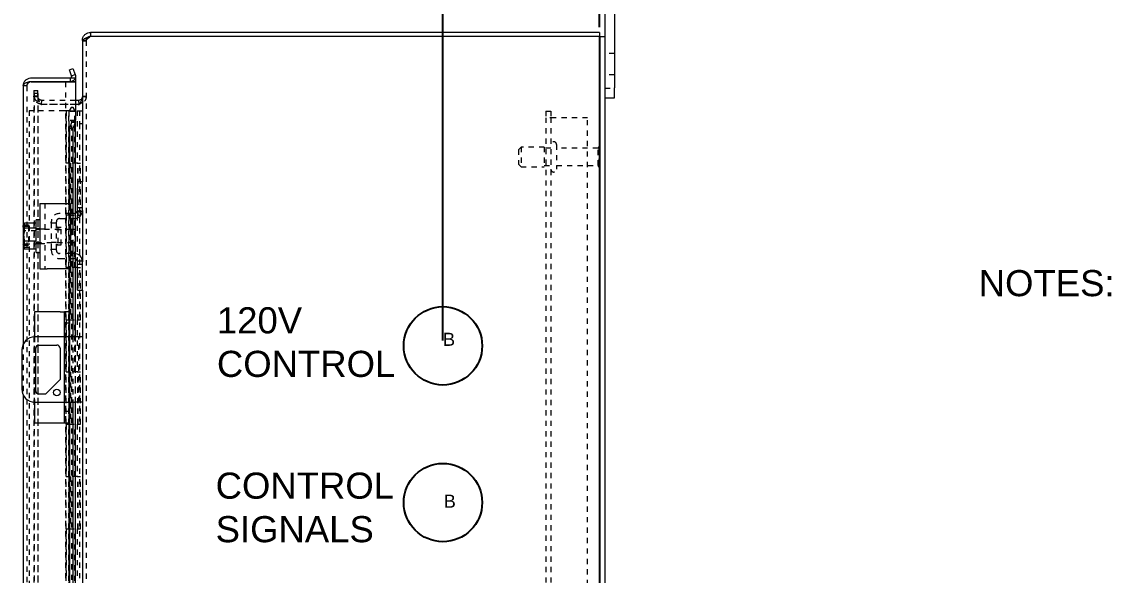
# Model space of a CAD drawing. Header units: inches. Extents: x -1574 to 492, y -294 to 234.
# Drawn here: x -20.36 to 0.5, y 191.25 to 201.84 of the extents above; entities that cross this region are included whole.
import ezdxf

# ---------------------------------------------------------------- set-up
doc = ezdxf.new("R2010")
doc.units = ezdxf.units.IN
doc.header["$MEASUREMENT"] = 0
doc.linetypes.add('HIDDEN', pattern=[0.075, 0.05, -0.025])
for name, color, linetype in [('BODY', 3, 'Continuous'), ('DIMS', 171, 'Continuous'), ('FRONT_DOOR', 1, 'Continuous'), ('HOLES', 8, 'Continuous'), ('PANEL', 150, 'Continuous')]:
    doc.layers.add(name, color=color, linetype=linetype)
doc.styles.get("Standard").update_dxf_attribs({"font": 'ARIAL.TTF'})
doc.dimstyles.get("Standard").update_dxf_attribs({"dimtxt": 0.18, "dimasz": 0.18, "dimexe": 0.18, "dimexo": 0.0625, "dimgap": 0.09, "dimtad": 0, "dimtih": 1, "dimtoh": 1, "dimdec": 4, "dimzin": 0, "dimdsep": 46, "dimtxsty": 'Standard', "dimcen": 0.09, "dimadec": 0, "dimazin": 0, "dimtfac": 1, "dimtdec": 4, "dimtofl": 0, "dimtmove": 0, "dimatfit": 3, "dimfxl": 0, "dimtolj": 1, "dimtzin": 0, "dimarcsym": 0})

# ---------------------------------------------------------------- blocks, each defined once
blk = doc.blocks.new('*D37')
at = {"layer": 'Defpoints', "color": 0, "transparency": 16777216}
for p in [(-12.294, 203.017), (-9.299, 201.639), (-12.294, 195.639)]:
    blk.add_point(p, dxfattribs=at)
at = {"layer": 'DIMS', "color": 0, "lineweight": -2, "transparency": 16777216}
for p, q in [((-12.294, 195.739), (-12.294, 203.267)), ((-9.299, 201.739), (-9.299, 203.267)), ((-9.611, 203.017), (-11.982, 203.017))]:
    blk.add_line(p, q, dxfattribs=at)
at = {"layer": 'DIMS', "color": 0, "transparency": 16777216}
for points in [[(-11.982, 203.069), (-11.982, 202.965), (-12.294, 203.017)], [(-9.611, 203.069), (-9.611, 202.965), (-9.299, 203.017)]]:
    blk.add_solid(points, dxfattribs=at)
at = {"layer": 'DIMS', "color": 0, "transparency": 16777216, "insert": (-10.796, 203.444), "char_height": 0.6, "attachment_point": 5}
blk.add_mtext('\\A1;3.00', dxfattribs=at)

msp = doc.modelspace()

# ---------------------------------------------------------------- linework, layer by layer
at = {"layer": 'BODY', "linetype": 'Continuous', "lineweight": 15}
for p, q in [((-9.19397, 202.6987), (-9.19397, 201.5587)), ((-9.01197, 202.6987), (-9.01197, 200.5787)), ((-19.19397, 201.4867), (-19.19397, 201.4787)), ((-19.19397, 201.4787), (-19.19397, 198.7777)), ((-19.04197, 201.6387), (-19.04197, 201.5667)), ((-9.29897, 201.6387), (-19.04197, 201.6387)), ((-19.04197, 201.5667), (-9.29897, 201.5667)), ((-9.29897, 201.5587), (-19.04197, 201.5587)), ((-9.29897, 201.6387), (-9.29897, 201.5667)), ((-9.29897, 171.7187), (-9.29897, 201.5587)), ((-9.29097, 201.5587), (-9.29097, 171.7187)), ((-9.29097, 201.5587), (-9.19397, 201.5587)), ((-9.19397, 201.5587), (-9.19397, 171.7187)), ((-9.01197, 200.3887), (-9.01197, 200.5787)), ((-19.27397, 200.3357), (-19.32847, 200.3357)), ((-19.32847, 200.2637), (-19.27397, 200.2637)), ((-19.27397, 200.2557), (-19.32847, 200.2557)), ((-19.27397, 200.2557), (-19.26884, 200.2557)), ((-19.26884, 200.33586), (-19.26424, 200.26401)), ((-9.19397, 200.3887), (-9.01197, 200.3887)), ((-19.29097, 198.7777), (-19.29097, 198.6577)), ((-19.19397, 198.7777), (-19.29097, 198.7777)), ((-19.19397, 198.6577), (-19.19397, 198.7777)), ((-19.29097, 198.2317), (-19.29097, 198.6577)), ((-19.19397, 198.2317), (-19.19397, 198.6577)), ((-20.01297, 198.3652), (-19.86897, 198.3652)), ((-20.01297, 198.3652), (-20.01297, 197.1152)), ((-19.86897, 198.3652), (-19.42297, 198.3652)), ((-19.42297, 198.3652), (-19.42297, 197.1152)), ((-19.35097, 198.1717), (-19.42297, 198.1717)), ((-19.19397, 198.2317), (-19.19397, 197.2487)), ((-20.30962, 197.97538), (-20.32993, 197.94019)), ((-20.32993, 197.93621), (-20.31829, 197.95513)), ((-20.32993, 197.9078), (-20.32993, 197.93621)), ((-20.31878, 197.92583), (-20.32993, 197.9078)), ((-20.32993, 197.9078), (-20.32993, 197.54021)), ((-20.31878, 197.92583), (-20.30107, 197.89068)), ((-20.22893, 197.92583), (-20.31878, 197.92583)), ((-20.30107, 197.98832), (-20.31829, 197.95513)), ((-20.31829, 197.95513), (-20.22893, 197.95513)), ((-20.07797, 197.98832), (-20.30107, 197.98832)), ((-20.22893, 197.95513), (-20.22893, 197.92583)), ((-20.01297, 198.0527), (-20.07797, 198.0527)), ((-20.07797, 197.4277), (-20.07797, 198.0527)), ((-19.42297, 198.0747), (-19.35097, 198.0747)), ((-20.07797, 197.89068), (-20.30107, 197.89068)), ((-19.32797, 197.8652), (-19.42297, 197.8652)), ((-19.32797, 197.85527), (-19.32797, 197.8652)), ((-19.32797, 197.6152), (-19.32797, 197.85527)), ((-20.32993, 197.54021), (-20.30962, 197.50502)), ((-20.07797, 197.64255), (-20.30107, 197.64255)), ((-20.07797, 197.49208), (-20.30107, 197.49208)), ((-19.42297, 197.6152), (-19.32797, 197.6152)), ((-20.07797, 197.4277), (-20.01297, 197.4277)), ((-19.35097, 197.4057), (-19.42297, 197.4057)), ((-19.42297, 197.3087), (-19.35097, 197.3087)), ((-20.01297, 197.1152), (-19.86897, 197.1152)), ((-19.42297, 197.1152), (-19.86897, 197.1152)), ((-19.29097, 196.8227), (-19.29097, 197.2487)), ((-19.19397, 196.8227), (-19.19397, 197.2487)), ((-19.29097, 196.7027), (-19.29097, 196.8227)), ((-19.29097, 196.7027), (-19.19397, 196.7027)), ((-19.19397, 196.7027), (-19.19397, 196.8227)), ((-19.19397, 196.7027), (-19.19397, 176.0547)), ((-19.54044, 195.8097), (-20.10597, 195.8097)), ((-20.02747, 195.6537), (-19.68347, 195.6537)), ((-19.34597, 195.8097), (-19.44344, 195.8097)), ((-19.19397, 195.8097), (-19.34597, 195.8097)), ((-20.35597, 195.5597), (-20.35597, 194.8097)), ((-20.08997, 194.7782), (-20.08997, 195.5912)), ((-19.62097, 195.5912), (-19.62097, 194.9972)), ((-19.62097, 194.9972), (-19.90247, 194.7157)), ((-19.90247, 194.7157), (-20.02747, 194.7157)), ((-20.10597, 194.5597), (-19.54044, 194.5597)), ((-19.44344, 194.5597), (-19.34597, 194.5597)), ((-19.19397, 194.5597), (-19.34597, 194.5597))]:
    msp.add_line(p, q, dxfattribs=at)
at = {"layer": 'BODY', "linetype": 'HIDDEN', "lineweight": 0}
for p, q in [((-19.12197, 201.4867), (-19.19397, 201.4867)), ((-19.19397, 201.4787), (-19.12197, 201.4787)), ((-19.12197, 201.4787), (-19.12197, 201.4867)), ((-19.12197, 201.4787), (-19.12197, 171.7987)), ((-9.01197, 201.23245), (-9.19397, 201.23245)), ((-9.01197, 200.8237), (-9.19397, 200.8237)), ((-20.12227, 200.52347), (-20.05027, 200.52347)), ((-20.12227, 200.52347), (-20.12227, 200.47055)), ((-20.12207, 200.47186), (-20.12227, 200.47186)), ((-20.12227, 200.47055), (-20.12227, 200.4157)), ((-20.05027, 200.4157), (-20.12227, 200.4157)), ((-20.12227, 200.40793), (-20.12227, 200.4157)), ((-20.12227, 200.40793), (-20.12227, 172.86947)), ((-20.05027, 200.40793), (-20.12227, 200.40793)), ((-20.12207, 200.47186), (-20.12207, 200.44086)), ((-20.05007, 200.47186), (-20.12207, 200.47186)), ((-20.12207, 200.44086), (-20.12207, 172.83654)), ((-20.05007, 200.40773), (-20.12207, 200.40773)), ((-20.05027, 200.47055), (-20.05027, 200.52347)), ((-20.05027, 200.4157), (-20.05027, 200.47055)), ((-20.05027, 200.40793), (-20.05027, 200.4157)), ((-20.05027, 200.40793), (-20.05027, 172.86947)), ((-20.05007, 200.47186), (-20.05007, 200.44086)), ((-20.05007, 200.44086), (-20.05007, 172.83654)), ((-19.19397, 200.4157), (-19.12197, 200.4157)), ((-19.12197, 200.4077), (-19.19397, 200.4077)), ((-9.19397, 200.5737), (-9.01197, 200.5737)), ((-19.97517, 200.2557), (-19.97976, 200.2557)), ((-19.97965, 200.26399), (-19.97521, 200.33585)), ((-19.97517, 200.2557), (-19.97007, 200.2557)), ((-19.32847, 200.3357), (-19.97027, 200.3357)), ((-19.97027, 200.2637), (-19.32847, 200.2637)), ((-19.32847, 200.2557), (-19.97007, 200.2557)), ((-19.26884, 200.2557), (-19.26424, 200.2557)), ((-19.50847, 200.1387), (-19.50847, 199.1387)), ((-19.45347, 200.1387), (-19.29365, 200.1387)), ((-19.45347, 200.1387), (-19.45347, 199.1387)), ((-19.3392, 199.1387), (-19.3392, 200.1387)), ((-19.29365, 200.1387), (-19.25294, 200.1387)), ((-19.29365, 200.1387), (-19.29365, 199.1387)), ((-19.25294, 200.1387), (-19.24897, 200.1387)), ((-19.24897, 200.1387), (-19.19397, 200.1387)), ((-19.24897, 200.1387), (-19.24897, 199.8887)), ((-19.19397, 199.8887), (-19.24897, 199.8887)), ((-19.24897, 199.8887), (-19.24897, 173.3887)), ((-10.79847, 199.4432), (-10.84847, 199.3932)), ((-10.84847, 199.3932), (-10.84847, 199.1182)), ((-10.79847, 199.4432), (-10.79847, 199.0682)), ((-10.35347, 199.4432), (-10.79847, 199.4432)), ((-10.35347, 199.4432), (-10.35347, 199.0682)), ((-10.22847, 199.4207), (-10.35347, 199.4207)), ((-9.32597, 199.4207), (-10.11947, 199.4207)), ((-9.32597, 199.0907), (-9.32597, 199.4207)), ((-9.30097, 199.11632), (-9.30097, 199.4457)), ((-9.29897, 199.44403), (-9.30097, 199.4457)), ((-19.50797, 199.1387), (-19.50847, 199.1387)), ((-19.29365, 199.1387), (-19.45347, 199.1387)), ((-19.28129, 199.1387), (-19.29365, 199.1387)), ((-19.28129, 199.1387), (-19.23358, 199.1387)), ((-19.28129, 198.1387), (-19.28129, 199.1387)), ((-19.23358, 198.1387), (-19.23358, 199.1387)), ((-10.84847, 199.1182), (-10.79847, 199.0682)), ((-10.79847, 199.0682), (-10.35347, 199.0682)), ((-10.35347, 199.0907), (-10.22847, 199.0907)), ((-10.11947, 199.0907), (-9.32597, 199.0907)), ((-9.30097, 199.0657), (-9.30097, 199.11632)), ((-9.30097, 199.0657), (-9.29897, 199.06737)), ((-19.91597, 198.3652), (-19.91597, 197.1152)), ((-19.42297, 198.1717), (-19.63397, 198.1717)), ((-19.50847, 198.1387), (-19.50797, 198.1387)), ((-19.50847, 198.1387), (-19.50847, 197.1387)), ((-19.45347, 198.1387), (-19.29365, 198.1387)), ((-19.45347, 198.1387), (-19.45347, 197.1387)), ((-19.3392, 197.1387), (-19.3392, 198.1387)), ((-19.29365, 198.1387), (-19.29365, 197.1387)), ((-19.29365, 198.1387), (-19.28129, 198.1387)), ((-19.29262, 198.2177), (-19.19459, 198.2177)), ((-19.19397, 198.2777), (-19.29097, 198.2777)), ((-19.28129, 198.1387), (-19.23358, 198.1387)), ((-20.32993, 197.94019), (-20.32993, 197.93621)), ((-20.22893, 197.92583), (-20.22893, 197.52723)), ((-19.79097, 198.0147), (-19.79097, 198.0047)), ((-19.79097, 197.9897), (-19.79097, 198.0047)), ((-19.79097, 197.9897), (-19.79097, 197.4907)), ((-19.69397, 197.9897), (-19.79097, 197.9897)), ((-19.69397, 198.0047), (-19.69397, 198.0147)), ((-19.69397, 197.9897), (-19.69397, 198.0047)), ((-19.69397, 197.4907), (-19.69397, 197.9897)), ((-19.66397, 197.9057), (-19.66397, 197.5747)), ((-19.60097, 197.9057), (-19.66397, 197.9057)), ((-19.63397, 198.0747), (-19.42297, 198.0747)), ((-19.60097, 197.5747), (-19.60097, 197.9057)), ((-20.07797, 197.83785), (-20.30107, 197.83785)), ((-20.01297, 197.8807), (-20.07797, 197.8807)), ((-19.42297, 197.8652), (-20.07797, 197.8652)), ((-20.01297, 197.8807), (-19.91597, 197.8807)), ((-19.60097, 197.8572), (-19.79097, 197.8572)), ((-20.31829, 197.55652), (-20.32993, 197.57544)), ((-20.32993, 197.54527), (-20.31878, 197.52723)), ((-20.30107, 197.49208), (-20.31878, 197.52723)), ((-20.31878, 197.52723), (-20.22893, 197.52723)), ((-20.31829, 197.55652), (-20.30107, 197.58972)), ((-20.22893, 197.55652), (-20.31829, 197.55652)), ((-20.30107, 197.58972), (-20.07797, 197.58972)), ((-20.07797, 197.6152), (-19.42297, 197.6152)), ((-20.07797, 197.5997), (-20.01297, 197.5997)), ((-20.01297, 197.5997), (-19.91597, 197.5997)), ((-19.79097, 197.6232), (-19.60097, 197.6232)), ((-19.79097, 197.4907), (-19.69397, 197.4907)), ((-19.79097, 197.4757), (-19.79097, 197.4907)), ((-19.69397, 197.4757), (-19.69397, 197.4907)), ((-19.66397, 197.5747), (-19.60097, 197.5747)), ((-19.79097, 197.4757), (-19.79097, 197.4657)), ((-19.69397, 197.4657), (-19.69397, 197.4757)), ((-19.42297, 197.4057), (-19.63397, 197.4057)), ((-19.63397, 197.3087), (-19.42297, 197.3087)), ((-19.50797, 197.1387), (-19.50847, 197.1387)), ((-19.29365, 197.1387), (-19.45347, 197.1387)), ((-19.28129, 197.1387), (-19.29365, 197.1387)), ((-19.19459, 197.2627), (-19.29262, 197.2627)), ((-19.29097, 197.2027), (-19.19397, 197.2027)), ((-19.28129, 197.1387), (-19.23358, 197.1387)), ((-19.28129, 196.1387), (-19.28129, 197.1387)), ((-19.23358, 196.1387), (-19.23358, 197.1387)), ((-19.50847, 196.1387), (-19.50797, 196.1387)), ((-19.50847, 196.1387), (-19.50847, 195.1387)), ((-19.45347, 196.1387), (-19.29365, 196.1387)), ((-19.45347, 196.1387), (-19.45347, 195.1387)), ((-19.3392, 195.1387), (-19.3392, 196.1387)), ((-19.29365, 196.1387), (-19.29365, 195.1387)), ((-19.29365, 196.1387), (-19.28129, 196.1387)), ((-19.28129, 196.1387), (-19.23358, 196.1387)), ((-19.44344, 195.8097), (-19.54044, 195.8097)), ((-19.26597, 194.5597), (-19.26597, 195.8097)), ((-19.50797, 195.1387), (-19.50847, 195.1387)), ((-19.29365, 195.1387), (-19.45347, 195.1387)), ((-19.28129, 195.1387), (-19.29365, 195.1387)), ((-19.28129, 195.1387), (-19.23358, 195.1387)), ((-19.28129, 194.1387), (-19.28129, 195.1387)), ((-19.23358, 194.1387), (-19.23358, 195.1387)), ((-19.54044, 194.5597), (-19.44344, 194.5597)), ((-19.50847, 194.1387), (-19.50797, 194.1387)), ((-19.50847, 194.1387), (-19.50847, 193.1387)), ((-19.45347, 194.1387), (-19.29365, 194.1387)), ((-19.45347, 194.1387), (-19.45347, 193.1387)), ((-19.3392, 193.1387), (-19.3392, 194.1387)), ((-19.29365, 194.1387), (-19.29365, 193.1387)), ((-19.29365, 194.1387), (-19.28129, 194.1387)), ((-19.28129, 194.1387), (-19.23358, 194.1387)), ((-19.50797, 193.1387), (-19.50847, 193.1387)), ((-19.29365, 193.1387), (-19.45347, 193.1387)), ((-19.28129, 193.1387), (-19.29365, 193.1387)), ((-19.28129, 193.1387), (-19.23358, 193.1387)), ((-19.28129, 192.1387), (-19.28129, 193.1387)), ((-19.23358, 192.1387), (-19.23358, 193.1387)), ((-19.50847, 192.1387), (-19.50797, 192.1387)), ((-19.50847, 192.1387), (-19.50847, 191.1387)), ((-19.45347, 192.1387), (-19.29365, 192.1387)), ((-19.45347, 192.1387), (-19.45347, 191.1387)), ((-19.3392, 191.1387), (-19.3392, 192.1387)), ((-19.29365, 192.1387), (-19.29365, 191.1387)), ((-19.29365, 192.1387), (-19.28129, 192.1387)), ((-19.28129, 192.1387), (-19.23358, 192.1387))]:
    msp.add_line(p, q, dxfattribs=at)
at = {"layer": 'BODY', "linetype": 'Continuous', "lineweight": 15}
msp.add_circle((-19.68397, 194.7472), 0.0625, dxfattribs=at)
at = {"layer": 'BODY', "linetype": 'HIDDEN', "lineweight": 0}
for centre, radius, start, end in [((-19.97027, 200.4157), 0.152, 266.461062, 270), ((-19.97027, 200.4157), 0.08, 266.461062, 270), ((-10.17397, 199.4912), 0.0545, 0, 180), ((-9.30097, 199.4207), 0.025, 90, 180), ((-10.17397, 199.0202), 0.0545, 180, 0), ((-9.30097, 199.0907), 0.025, 180, 270), ((-19.63397, 198.0147), 0.157, 90, 180), ((-19.63397, 198.0147), 0.06, 90, 180), ((-19.66397, 197.9357), 0.03, 180, 270), ((-19.66397, 197.5447), 0.03, 90, 180), ((-19.63397, 197.4657), 0.157, 180, 270), ((-19.63397, 197.4657), 0.06, 180, 270)]:
    msp.add_arc(centre, radius, start, end, dxfattribs=at)
at = {"layer": 'BODY', "linetype": 'Continuous', "lineweight": 15}
for centre, radius, start, end in [((-19.27397, 200.4157), 0.08, 270, 273.670118), ((-19.27397, 200.4157), 0.152, 270, 273.670118), ((-9.31597, 199.4257), 0.025, 0, 47.156357), ((-9.31597, 199.0857), 0.025, 312.843643, 0), ((-19.35097, 198.2317), 0.06, 270, 0), ((-19.35097, 198.2317), 0.157, 270, 0), ((-19.35097, 197.2487), 0.157, 0, 90), ((-19.35097, 197.2487), 0.06, 0, 90), ((-20.10597, 195.5597), 0.25, 90, 180), ((-20.02747, 195.5912), 0.0625, 90, 180), ((-19.68347, 195.5912), 0.0625, 0, 90), ((-20.10597, 194.8097), 0.25, 180, 270), ((-20.02747, 194.7782), 0.0625, 180, 270)]:
    msp.add_arc(centre, radius, start, end, dxfattribs=at)
for points, knots in [([(-19.19397, 201.4867), (-19.19209, 201.50473), (-19.18835, 201.54078), (-19.15928, 201.58814), (-19.1169, 201.62257), (-19.07481, 201.63723), (-19.04942, 201.63837), (-19.04197, 201.6387)], [0, 0, 0, 0, 0.22646045, 0.45296905, 0.67947789, 0.90598651, 1, 1, 1, 1]), ([(-19.04197, 201.5587), (-19.05999, 201.55266), (-19.09604, 201.54058), (-19.1434, 201.52245), (-19.17784, 201.50433), (-19.19249, 201.48971), (-19.19363, 201.4812), (-19.19397, 201.4787)], [0, 0, 0, 0, 0.22646045, 0.45296905, 0.67947789, 0.90598651, 1, 1, 1, 1]), ([(-19.10204, 201.53777), (-19.10069, 201.5399), (-19.09364, 201.55101), (-19.07202, 201.56306), (-19.05174, 201.56552), (-19.04197, 201.5667)], [0, 0, 0, 0, 0.1092678, 0.57092465, 1, 1, 1, 1]), ([(-19.19397, 200.4157), (-19.1963, 200.40129), (-19.20097, 200.3724), (-19.23264, 200.34277), (-19.25789, 200.33795), (-19.26884, 200.33586)], [0, 0, 0, 0, 0.36061989, 0.72259862, 1, 1, 1, 1]), ([(-19.26884, 200.2557), (-19.25461, 200.27398), (-19.22609, 200.3106), (-19.19854, 200.36134), (-19.19535, 200.39367), (-19.19397, 200.4077)], [0, 0, 0, 0, 0.36060932, 0.72258792, 1, 1, 1, 1]), ([(-20.30107, 197.89068), (-20.31116, 197.84634), (-20.33004, 197.76343), (-20.31027, 197.68094), (-20.30107, 197.64255)], [0, 0, 0, 0, 0.53474673, 1, 1, 1, 1]), ([(-20.30107, 197.64255), (-20.31116, 197.61567), (-20.33004, 197.56538), (-20.31027, 197.51535), (-20.30107, 197.49208)], [0, 0, 0, 0, 0.53474673, 1, 1, 1, 1])]:
    msp.add_open_spline(points, degree=3, knots=knots, dxfattribs=at)
at = {"layer": 'BODY', "linetype": 'HIDDEN', "lineweight": 0}
for points, knots in [([(-19.12197, 201.4787), (-19.12073, 201.48546), (-19.11825, 201.49901), (-19.09915, 201.51936), (-19.0725, 201.53928), (-19.05189, 201.55239), (-19.04197, 201.5587)], [0, 0, 0, 0, 0.25331742, 0.50820481, 0.76309693, 1, 1, 1, 1]), ([(-19.12197, 201.4867), (-19.12097, 201.49749), (-19.11921, 201.51658), (-19.10724, 201.53135), (-19.10204, 201.53777)], [0, 0, 0, 0, 0.56559802, 1, 1, 1, 1]), ([(-19.97965, 200.26399), (-20, 200.26769), (-20.04073, 200.27508), (-20.08964, 200.31553), (-20.11792, 200.36548), (-20.12099, 200.40084), (-20.12227, 200.4157)], [0, 0, 0, 0, 0.26828811, 0.53687065, 0.80545507, 1, 1, 1, 1]), ([(-20.12207, 200.40773), (-20.11964, 200.39411), (-20.11477, 200.36685), (-20.07742, 200.32597), (-20.0294, 200.28886), (-19.9944, 200.26548), (-19.97976, 200.2557)], [0, 0, 0, 0, 0.26864183, 0.53757662, 0.80651327, 1, 1, 1, 1]), ([(-19.97521, 200.33585), (-19.98945, 200.33907), (-20.01799, 200.34552), (-20.04566, 200.37901), (-20.04887, 200.40457), (-20.05027, 200.4157)], [0, 0, 0, 0, 0.36007504, 0.7215069, 1, 1, 1, 1]), ([(-20.05007, 200.40773), (-20.04774, 200.38945), (-20.04306, 200.35283), (-20.01139, 200.30209), (-19.98613, 200.26974), (-19.97517, 200.2557)], [0, 0, 0, 0, 0.36053618, 0.72244135, 1, 1, 1, 1]), ([(-19.12197, 200.4157), (-19.1244, 200.39516), (-19.12926, 200.35406), (-19.16662, 200.30275), (-19.21462, 200.2715), (-19.24961, 200.26622), (-19.26424, 200.26401)], [0, 0, 0, 0, 0.26869451, 0.53768392, 0.80667519, 1, 1, 1, 1]), ([(-19.26424, 200.2557), (-19.24389, 200.26932), (-19.20319, 200.29658), (-19.15437, 200.33746), (-19.12626, 200.37456), (-19.12323, 200.39793), (-19.12197, 200.4077)], [0, 0, 0, 0, 0.26869639, 0.5376858, 0.80667707, 1, 1, 1, 1]), ([(-10.11947, 199.49045), (-10.11947, 199.49068), (-10.11947, 199.4922), (-10.11947, 199.48533), (-10.11947, 199.46524), (-10.11947, 199.41952), (-10.11947, 199.35465), (-10.11947, 199.29508), (-10.11947, 199.24662), (-10.11947, 199.19872), (-10.11947, 199.1399), (-10.11947, 199.10538), (-10.11947, 199.08294)], [0, 0, 0, 0, 0.0159418, 0.10230232, 0.18686822, 0.3439612, 0.50105418, 0.58562009, 0.6719806, 0.75834111, 0.84290702, 1, 1, 1, 1]), ([(-10.11947, 199.08294), (-10.11947, 199.06525), (-10.11947, 199.03803), (-10.11947, 199.02214), (-10.11947, 199.02132), (-10.11947, 199.02095)], [0, 0, 0, 0, 0.50337795, 0.77435512, 1, 1, 1, 1]), ([(-20.30107, 197.83785), (-20.31116, 197.86473), (-20.33004, 197.91502), (-20.31027, 197.96505), (-20.30107, 197.98832)], [0, 0, 0, 0, 0.53474673, 1, 1, 1, 1]), ([(-20.30107, 197.58972), (-20.31116, 197.63406), (-20.33004, 197.71697), (-20.31027, 197.79946), (-20.30107, 197.83785)], [0, 0, 0, 0, 0.53474673, 1, 1, 1, 1])]:
    msp.add_open_spline(points, degree=3, knots=knots, dxfattribs=at)
at = {"layer": 'FRONT_DOOR', "linetype": 'Continuous', "lineweight": 15}
for p, q in [((-19.44344, 200.92008), (-19.37578, 200.9447)), ((-19.40227, 200.80696), (-19.44344, 200.92008)), ((-19.40227, 200.80696), (-19.33461, 200.83159)), ((-19.37578, 200.9447), (-19.33461, 200.83159)), ((-20.32847, 200.6147), (-20.32847, 197.94274)), ((-20.17647, 200.7667), (-19.32847, 200.7667)), ((-19.32847, 200.6947), (-20.17647, 200.6947)), ((-20.17647, 200.69399), (-19.32847, 200.69399)), ((-19.32847, 200.7667), (-19.32847, 200.6947)), ((-19.32847, 200.69399), (-19.32847, 199.95999)), ((-19.40227, 199.91715), (-19.44344, 199.79677)), ((-19.44344, 199.79677), (-19.44344, 198.3652)), ((-19.37578, 199.79677), (-19.44344, 199.79677)), ((-19.43046, 199.95999), (-19.32847, 199.95999)), ((-19.33461, 199.91715), (-19.40227, 199.91715)), ((-19.33461, 199.91715), (-19.37578, 199.79677)), ((-19.37578, 199.79677), (-19.37578, 198.1717)), ((-19.32846, 198.17608), (-19.32846, 199.92494)), ((-19.37578, 198.0747), (-19.37578, 197.8652)), ((-19.32846, 197.8652), (-19.32846, 198.07632)), ((-20.32847, 197.53766), (-20.32847, 195.67369)), ((-19.37578, 197.6152), (-19.37578, 197.4057)), ((-19.32846, 197.40408), (-19.32846, 197.6152)), ((-19.37578, 197.3087), (-19.37578, 195.8097)), ((-19.32846, 195.8097), (-19.32846, 197.30432)), ((-19.44344, 197.1152), (-19.44344, 196.2867)), ((-19.62044, 196.2867), (-20.11344, 196.2867)), ((-20.11344, 196.2867), (-20.11344, 195.80959)), ((-19.62044, 196.2867), (-19.54044, 196.2867)), ((-19.54044, 194.1667), (-19.54044, 196.2867)), ((-19.44344, 196.2867), (-19.54044, 196.2867)), ((-19.44344, 196.2867), (-19.44344, 194.1667)), ((-20.32847, 194.69571), (-20.32847, 175.21974)), ((-20.11344, 194.55981), (-20.11344, 194.1667)), ((-19.37578, 194.5597), (-19.37578, 175.4487)), ((-19.32846, 175.45308), (-19.32846, 194.5597)), ((-20.11344, 194.1667), (-19.62044, 194.1667)), ((-19.62044, 194.1667), (-19.54044, 194.1667)), ((-19.54044, 194.1667), (-19.44344, 194.1667)), ((-19.44344, 194.1667), (-19.44344, 175.6422))]:
    msp.add_line(p, q, dxfattribs=at)
at = {"layer": 'FRONT_DOOR', "linetype": 'HIDDEN', "lineweight": 0}
for p, q in [((-20.25647, 200.6147), (-20.32847, 200.6147)), ((-20.25647, 200.6147), (-20.25647, 172.6687)), ((-19.51597, 172.58941), (-19.51597, 200.69399)), ((-19.43046, 200.7667), (-19.43046, 200.6947)), ((-19.41016, 200.2012), (-19.45347, 200.1262)), ((-19.39097, 200.2012), (-19.41016, 200.2012)), ((-19.37177, 200.2012), (-19.39097, 200.2012)), ((-19.32847, 200.1262), (-19.37177, 200.2012)), ((-19.53797, 200.1387), (-20.21297, 200.1387)), ((-20.21297, 200.1387), (-20.21297, 173.1387)), ((-19.45297, 200.1387), (-19.53797, 200.1387)), ((-19.50797, 173.1387), (-19.50797, 200.1387)), ((-19.32847, 200.1262), (-19.45347, 200.1262)), ((-19.45347, 200.1262), (-19.45347, 173.2012)), ((-19.45297, 173.1387), (-19.45297, 200.1387)), ((-19.40046, 173.35847), (-19.40046, 199.92495)), ((-19.32847, 173.32341), (-19.32847, 199.95999)), ((-19.45297, 199.1387), (-19.50797, 199.1387)), ((-19.45069, 199.1387), (-19.45069, 198.1387)), ((-19.42261, 199.1387), (-19.42261, 198.1387)), ((-19.32897, 198.1387), (-19.32897, 199.1387)), ((-19.29365, 199.1387), (-19.28129, 199.1387)), ((-19.27397, 198.1387), (-19.27397, 199.1387)), ((-19.44344, 198.3652), (-19.44344, 197.1152)), ((-19.45297, 198.1387), (-19.50797, 198.1387)), ((-19.37578, 198.1717), (-19.37578, 198.0747)), ((-19.32846, 198.07632), (-19.32846, 198.17608)), ((-19.28129, 198.1387), (-19.29365, 198.1387)), ((-20.32847, 197.94274), (-20.32847, 197.53766)), ((-19.37578, 197.8652), (-19.37578, 197.6152)), ((-19.32846, 197.6152), (-19.32846, 197.8652)), ((-19.37578, 197.4057), (-19.37578, 197.3087)), ((-19.32846, 197.30432), (-19.32846, 197.40408)), ((-19.45297, 197.1387), (-19.50797, 197.1387)), ((-19.45069, 196.1387), (-19.45069, 197.1387)), ((-19.42261, 197.1387), (-19.42261, 196.1387)), ((-19.32897, 196.1387), (-19.32897, 197.1387)), ((-19.29365, 197.1387), (-19.28129, 197.1387)), ((-19.27397, 196.1387), (-19.27397, 197.1387)), ((-19.44344, 196.0737), (-19.54044, 196.0737)), ((-19.50797, 196.1387), (-19.45297, 196.1387)), ((-19.28129, 196.1387), (-19.29365, 196.1387)), ((-20.32847, 195.67369), (-20.32847, 194.69571)), ((-20.11344, 195.80959), (-20.11344, 194.55981)), ((-19.37578, 195.8097), (-19.37578, 194.5597)), ((-19.32846, 194.5597), (-19.32846, 195.8097)), ((-19.50797, 195.1387), (-19.45297, 195.1387)), ((-19.45069, 195.1387), (-19.45069, 194.1387)), ((-19.42261, 195.1387), (-19.42261, 194.1387)), ((-19.32897, 194.1387), (-19.32897, 195.1387)), ((-19.29365, 195.1387), (-19.28129, 195.1387)), ((-19.27397, 194.1387), (-19.27397, 195.1387)), ((-19.54044, 194.3857), (-19.44344, 194.3857)), ((-19.50797, 194.1387), (-19.45297, 194.1387)), ((-19.28129, 194.1387), (-19.29365, 194.1387)), ((-19.50797, 193.1387), (-19.45297, 193.1387)), ((-19.45069, 193.1387), (-19.45069, 192.1387)), ((-19.42261, 193.1387), (-19.42261, 192.1387)), ((-19.32897, 192.1387), (-19.32897, 193.1387)), ((-19.29365, 193.1387), (-19.28129, 193.1387)), ((-19.27397, 192.1387), (-19.27397, 193.1387)), ((-19.50797, 192.1387), (-19.45297, 192.1387)), ((-19.28129, 192.1387), (-19.29365, 192.1387))]:
    msp.add_line(p, q, dxfattribs=at)
at = {"layer": 'FRONT_DOOR', "linetype": 'Continuous', "lineweight": 15}
for points, knots in [([(-19.33461, 200.83159), (-19.3314, 200.81944), (-19.32542, 200.79685), (-19.33155, 200.77437), (-19.33439, 200.76398)], [0, 0, 0, 0, 0.53732905, 1, 1, 1, 1]), ([(-20.32847, 200.6147), (-20.32637, 200.63386), (-20.32221, 200.67206), (-20.28958, 200.7215), (-20.24349, 200.75475), (-20.20272, 200.76598), (-20.18096, 200.76658), (-20.17647, 200.7667)], [0, 0, 0, 0, 0.25521102, 0.50865561, 0.74190721, 0.94661551, 1, 1, 1, 1]), ([(-20.17647, 200.69399), (-20.18321, 200.69385), (-20.20357, 200.69342), (-20.23836, 200.68824), (-20.27665, 200.67598), (-20.30795, 200.65702), (-20.32573, 200.63558), (-20.32766, 200.62083), (-20.32847, 200.6147)], [0, 0, 0, 0, 0.07984835, 0.24087461, 0.42450909, 0.62283113, 0.8433623, 1, 1, 1, 1]), ([(-19.43046, 200.7667), (-19.42638, 200.76719), (-19.41809, 200.76818), (-19.40765, 200.77591), (-19.40117, 200.78694), (-19.39978, 200.79813), (-19.40159, 200.80457), (-19.40227, 200.80696)], [0, 0, 0, 0, 0.2126985, 0.43197469, 0.65127534, 0.87057334, 1, 1, 1, 1]), ([(-19.43046, 199.95999), (-19.41808, 199.95729), (-19.39393, 199.95201), (-19.36285, 199.94417), (-19.33943, 199.93646), (-19.3331, 199.93132), (-19.32994, 199.92875)], [0, 0, 0, 0, 0.25975518, 0.50650609, 0.75325307, 1, 1, 1, 1]), ([(-19.40227, 199.91715), (-19.40133, 199.92019), (-19.39943, 199.92636), (-19.40312, 199.93566), (-19.41127, 199.94506), (-19.42131, 199.95319), (-19.42798, 199.95815), (-19.43046, 199.95999)], [0, 0, 0, 0, 0.2126985, 0.43197469, 0.65127534, 0.87057334, 1, 1, 1, 1]), ([(-19.32998, 199.92494), (-19.32961, 199.92364), (-19.32887, 199.92103), (-19.3327, 199.91844), (-19.33461, 199.91715)], [0, 0, 0, 0, 0.49937159, 1, 1, 1, 1])]:
    msp.add_open_spline(points, degree=3, knots=knots, dxfattribs=at)
at = {"layer": 'FRONT_DOOR', "linetype": 'HIDDEN', "lineweight": 0}
for points, knots in [([(-20.25647, 200.6147), (-20.25491, 200.62698), (-20.25225, 200.64791), (-20.23382, 200.6725), (-20.21348, 200.68675), (-20.19392, 200.69369), (-20.1816, 200.6944), (-20.17647, 200.6947)], [0, 0, 0, 0, 0.339765, 0.57939846, 0.75697495, 0.89871304, 1, 1, 1, 1]), ([(-20.17647, 200.69399), (-20.17998, 200.69385), (-20.19023, 200.69345), (-20.20821, 200.68851), (-20.22932, 200.67613), (-20.24832, 200.65397), (-20.25586, 200.63175), (-20.25636, 200.61765), (-20.25647, 200.6147)], [0, 0, 0, 0, 0.06943755, 0.20238728, 0.37225423, 0.60395535, 0.91715057, 1, 1, 1, 1]), ([(-19.33439, 200.76398), (-19.33458, 200.7629), (-19.3368, 200.7503), (-19.35203, 200.72939), (-19.37855, 200.70645), (-19.40693, 200.69594), (-19.42454, 200.69501), (-19.43046, 200.6947)], [0, 0, 0, 0, 0.0259873, 0.30373312, 0.5814789, 0.85922482, 1, 1, 1, 1])]:
    msp.add_open_spline(points, degree=3, knots=knots, dxfattribs=at)
at = {"layer": 'HOLES'}
for centre in [(-12.29397, 195.6387), (-12.29397, 192.6387)]:
    msp.add_circle(centre, 0.75, dxfattribs=at)
at = {"layer": 'PANEL', "linetype": 'HIDDEN', "lineweight": 0}
for p, q in [((-10.32547, 200.1337), (-10.32547, 200.0057)), ((-10.32547, 200.1337), (-10.22847, 200.1337)), ((-10.14847, 200.0057), (-10.32547, 200.0057)), ((-10.32547, 200.0057), (-10.32547, 173.2617)), ((-10.22847, 200.1337), (-10.22847, 200.0057)), ((-10.22847, 200.0057), (-10.22847, 173.2617)), ((-9.52547, 200.0057), (-10.14847, 200.0057)), ((-9.52547, 173.2617), (-9.52547, 200.0057))]:
    msp.add_line(p, q, dxfattribs=at)

# ---------------------------------------------------------------- texts
at = {"layer": 'HOLES'}
for s, height, p in [('NOTES:', 0.5, (-2.03847, 196.58908)), ('120V', 0.5, (-16.6209, 195.87691)), ('B', 0.25, (-12.29397, 195.6387)), ('CONTROL', 0.5, (-16.6209, 195.04357)), ('CONTROL', 0.5, (-16.64535, 192.71269)), ('B', 0.25, (-12.28022, 192.53994)), ('SIGNALS', 0.5, (-16.64535, 191.87936))]:
    msp.add_text(s, height=height, dxfattribs=at).set_placement(p)

# ---------------------------------------------------------------- dimensions: what is measured, and where the dimension line sits
at = {"layer": 'DIMS'}
dim = msp.add_linear_dim(base=(-12.2939652499, 203.017061112), p1=(-9.2989652499, 201.6386999318), p2=(-12.2939652499, 195.6386999318), dimstyle='Standard', override={"dimscale": 2, "dimtxt": 0.3, "dimasz": 0.156, "dimexe": 0.125, "dimexo": 0.05, "dimgap": 0.06, "dimtad": 1, "dimdec": 2, "dimadec": 2, "dimtdec": 2}, dxfattribs=at)
dim.commit()
dim.dimension.update_dxf_attribs({"geometry": '*D37', "text_midpoint": (-10.7964652499, 203.4436095431)})

doc.saveas('drawing.dxf')
